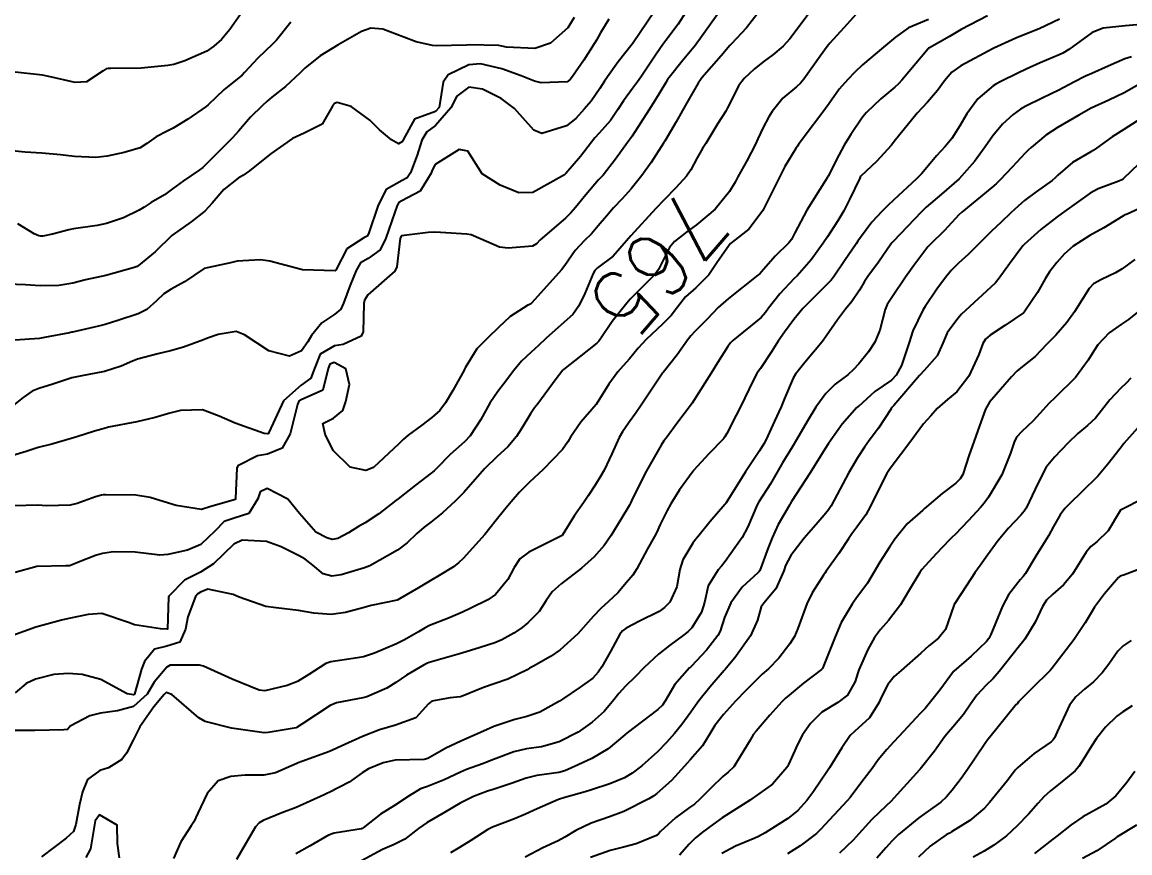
# Model space of a CAD drawing. Header units: metres. Extents: x 298520 to 308411, y 7433745 to 7450750.
# Drawn here: x 299700.8 to 299768.4, y 7449711.5 to 7449762.1 of the extents above; entities that cross this region are included whole.
import ezdxf
from ezdxf.enums import TextEntityAlignment as Align

# ---------------------------------------------------------------- set-up
doc = ezdxf.new("R2010")
doc.units = ezdxf.units.M
doc.header["$LTSCALE"] = 10
for name, color, linetype in [('Cotas', 45, 'Continuous'), ('Curvas de Nivel 1m', 11, 'Continuous'), ('Curvas de Nivel 5m', 15, 'Continuous')]:
    doc.layers.add(name, color=color, linetype=linetype)
doc.styles.add('Style-STANDARD', font='STANDARD.shx')

msp = doc.modelspace()

# ---------------------------------------------------------------- linework, layer by layer
at = {"layer": 'Curvas de Nivel 1m', "flags": 128}
for points, elevation in [([(299743.318, 7449762.732), (299742.096, 7449761.023), (299741.987, 7449760.858), (299741.908, 7449760.752), (299741.077, 7449759.766), (299740.284, 7449758.768), (299740.197, 7449758.643), (299740.068, 7449758.425), (299739.446, 7449757.385), (299739.059, 7449756.785), (299738.027, 7449755.2), (299737.865, 7449754.961), (299737.753, 7449754.803), (299737.029, 7449753.789), (299736.261, 7449752.817), (299736.133, 7449752.677), (299735.99, 7449752.518), (299735.2, 7449751.608), (299734.574, 7449750.834), (299734.295, 7449750.511), (299733.966, 7449750.197), (299732.432, 7449748.863), (299732.194, 7449748.622), (299731.947, 7449748.473), (299730.47, 7449748.36), (299729.946, 7449748.425), (299728.82, 7449748.907), (299728.209, 7449749.17), (299727.956, 7449749.212), (299726.343, 7449749.322), (299725.957, 7449749.337), (299725.592, 7449749.308), (299723.954, 7449749.113), (299723.881, 7449748.961), (299723.672, 7449747.219), (299723.556, 7449746.965), (299721.908, 7449745.516), (299721.709, 7449745.188), (299721.667, 7449744.992), (299721.616, 7449743.262), (299721.507, 7449742.994), (299720.406, 7449742.474), (299719.874, 7449742.393), (299718.996, 7449741.888), (299718.651, 7449741.022), (299718.439, 7449740.432), (299717.843, 7449739.995), (299716.767, 7449739.046), (299715.867, 7449737.113), (299715.851, 7449737.059), (299715.839, 7449737.033), (299715.812, 7449737.027), (299715.579, 7449737.062), (299713.819, 7449737.678), (299712.835, 7449738.107), (299711.827, 7449738.505), (299710.486, 7449738.463), (299709.825, 7449738.29), (299708.928, 7449738.033), (299707.819, 7449737.761), (299706.086, 7449737.446), (299705.815, 7449737.364), (299705.68, 7449737.316), (299705.244, 7449737.186), (299704.152, 7449736.853), (299703.806, 7449736.744), (299702.621, 7449736.397), (299701.797, 7449736.189), (299701.066, 7449735.965), (299699.788, 7449735.57)], 768), ([(299759.704, 7449762.536), (299758.104, 7449761.691), (299757.4, 7449761.267), (299756.171, 7449760.579), (299756.123, 7449760.549), (299756.092, 7449760.516), (299754.49, 7449758.604), (299754.291, 7449758.385), (299754.067, 7449758.183), (299753.201, 7449757.474), (299752.327, 7449756.627), (299752.194, 7449756.476), (299752.039, 7449756.283), (299751.367, 7449755.299), (299750.975, 7449754.64), (299750.635, 7449754.023), (299749.995, 7449752.757), (299749.957, 7449752.687), (299749.928, 7449752.651), (299749.833, 7449752.494), (299748.699, 7449750.669), (299747.959, 7449749.294), (299747.752, 7449748.885), (299747.591, 7449748.684), (299746.763, 7449747.869), (299745.926, 7449746.919), (299745.822, 7449746.803), (299745.705, 7449746.702), (299743.909, 7449745.294), (299743.291, 7449744.736), (299742.603, 7449744.036), (299741.888, 7449743.298), (299741.622, 7449743.016), (299741.421, 7449742.755), (299740.787, 7449741.843), (299739.92, 7449740.769), (299739.889, 7449740.733), (299739.852, 7449740.674), (299738.584, 7449738.789), (299738.275, 7449738.344), (299737.816, 7449737.683), (299737.451, 7449737.161), (299737.238, 7449736.806), (299736.786, 7449735.817), (299736.325, 7449734.815), (299736.13, 7449734.466), (299735.774, 7449733.894), (299735.349, 7449733.243), (299735.058, 7449732.827), (299734.527, 7449732.056), (299733.757, 7449730.84), (299733.733, 7449730.818), (299733.674, 7449730.783), (299731.722, 7449729.817), (299731.183, 7449729.411), (299730.836, 7449728.879), (299730.446, 7449728.142), (299729.696, 7449727.235), (299729.221, 7449726.897), (299728.199, 7449726.398), (299727.681, 7449726.156), (299726.821, 7449725.783), (299725.669, 7449725.333), (299725.406, 7449725.203), (299725, 7449724.947), (299724.144, 7449724.469), (299723.656, 7449724.222), (299722.318, 7449723.649), (299721.647, 7449723.43), (299721.279, 7449723.361), (299719.644, 7449723.127), (299719.338, 7449723.015), (299718.306, 7449722.356), (299717.626, 7449721.929), (299716.995, 7449721.674), (299715.617, 7449721.363), (299715.278, 7449721.404), (299713.628, 7449722.063), (299711.889, 7449722.856), (299711.64, 7449722.915), (299709.855, 7449722.913), (299709.638, 7449722.807), (299708.88, 7449721.882), (299708.444, 7449721.148), (299707.605, 7449720.402), (299706.641, 7449720.131), (299705.601, 7449719.993), (299704.956, 7449719.834), (299703.756, 7449719.198), (299703.68, 7449719.111), (299703.591, 7449718.99), (299703.356, 7449718.969), (299701.59, 7449718.939), (299699.91, 7449718.926)], 763), ([(299736.604, 7449762.319), (299736.1, 7449761.486), (299735.864, 7449761.054), (299735.727, 7449760.824), (299735.086, 7449759.827), (299734.4, 7449758.837), (299734.261, 7449758.648), (299734.068, 7449758.511), (299732.479, 7449758.451), (299732.068, 7449758.549), (299731.256, 7449758.878), (299730.077, 7449759.293), (299728.79, 7449759.613), (299728.079, 7449759.545), (299726.807, 7449758.929), (299726.513, 7449758.486), (299726.252, 7449756.937), (299726.041, 7449756.703), (299724.752, 7449756.237), (299724.07, 7449754.96), (299724.058, 7449754.924), (299724.022, 7449754.864), (299723.79, 7449754.733), (299723.351, 7449754.97), (299722.631, 7449755.583), (299722.035, 7449756.158), (299720.901, 7449757.001), (299720.046, 7449757.242), (299719.871, 7449757.186), (299719.754, 7449757.013), (299719.127, 7449755.924), (299718.026, 7449755.365), (299717.316, 7449755.041), (299716.014, 7449754.131), (299715.416, 7449753.659), (299714.689, 7449753.073), (299714.276, 7449752.8), (299713.996, 7449752.636), (299713.133, 7449751.946), (299712.417, 7449751.103), (299711.968, 7449750.61), (299711.124, 7449749.955), (299709.953, 7449749.13), (299708.938, 7449748.139), (299707.925, 7449747.293), (299707.834, 7449747.242), (299707.593, 7449747.155), (299705.918, 7449746.699), (299704.686, 7449746.422), (299703.913, 7449746.227), (299703.049, 7449746.075), (299701.915, 7449746.054), (299701.027, 7449746.123), (299699.917, 7449746.16)], 771), ([(299714.115, 7449762.583), (299713.5, 7449761.688), (299712.98, 7449761.091), (299712.511, 7449760.674), (299712.086, 7449760.385), (299710.748, 7449759.788), (299710.077, 7449759.569), (299709.717, 7449759.493), (299708.075, 7449759.347), (299706.225, 7449759.328), (299706.074, 7449759.326), (299705.952, 7449759.303), (299705.754, 7449759.183), (299704.741, 7449758.515), (299704.062, 7449758.458), (299702.456, 7449758.827), (299702.068, 7449758.904), (299700.203, 7449759.116)], 774), ([(299741.308, 7449762.758), (299740.843, 7449762.026), (299740.096, 7449761.032), (299739.897, 7449760.773), (299739.498, 7449760.189), (299738.555, 7449758.793), (299738.359, 7449758.505), (299738.062, 7449758.096), (299737.505, 7449757.352), (299737.156, 7449756.809), (299736.708, 7449756.142), (299736.028, 7449755.366), (299735.764, 7449755.085), (299735.548, 7449754.825), (299734.885, 7449753.956), (299733.994, 7449752.915), (299733.956, 7449752.878), (299733.902, 7449752.841), (299731.982, 7449751.763), (299731.122, 7449751.742), (299729.992, 7449752.195), (299728.887, 7449752.901), (299728.017, 7449754.274), (299727.484, 7449754.385), (299726.008, 7449753.46), (299725.83, 7449753.117), (299725.77, 7449752.942), (299725.099, 7449751.836), (299723.977, 7449751.246), (299723.796, 7449751.142), (299723.706, 7449750.964), (299723.564, 7449750.562), (299723.001, 7449748.974), (299722.671, 7449748.25), (299721.934, 7449747.73), (299721.47, 7449747.455), (299721.189, 7449746.997), (299720.822, 7449746.093), (299720.415, 7449745.005), (299720.261, 7449744.645), (299719.896, 7449744.336), (299719.103, 7449743.806), (299718.477, 7449743.024), (299718.253, 7449742.65), (299717.869, 7449742.094), (299717.139, 7449741.766), (299715.869, 7449742.104), (299714.378, 7449743.075), (299713.885, 7449743.276), (299712.78, 7449743.097), (299712.121, 7449742.864), (299711.878, 7449742.776), (299710.667, 7449742.326), (299709.867, 7449742.097), (299709.091, 7449741.911), (299707.86, 7449741.59), (299707.545, 7449741.467), (299706.861, 7449741.165), (299705.85, 7449740.844), (299704.463, 7449740.578), (299703.845, 7449740.445), (299702.695, 7449740.071), (299701.839, 7449739.799), (299701.437, 7449739.634), (299700.889, 7449739.239), (299700.287, 7449738.787)], 769), ([(299745.705, 7449762.704), (299745.016, 7449761.799), (299744.094, 7449760.82), (299744, 7449760.721), (299743.457, 7449760.1), (299742.289, 7449758.747), (299742.197, 7449758.622), (299742.068, 7449758.416), (299741.447, 7449757.361), (299741.102, 7449756.759), (299740.725, 7449756.074), (299740.024, 7449754.886), (299739.952, 7449754.771), (299739.193, 7449753.594), (299738.632, 7449752.79), (299737.985, 7449751.981), (299737.423, 7449751.361), (299736.905, 7449750.811), (299736.463, 7449750.32), (299735.962, 7449749.717), (299735.55, 7449749.231), (299735.128, 7449748.828), (299734.552, 7449748.226), (299733.93, 7449747.311), (299733.733, 7449747.036), (299733.568, 7449746.845), (299731.904, 7449745.012), (299731.827, 7449744.948), (299731.68, 7449744.872), (299730.592, 7449744.187), (299729.889, 7449743.518), (299729.254, 7449742.899), (299728.568, 7449742.214), (299727.855, 7449741.068), (299727.806, 7449740.968), (299727.787, 7449740.921), (299727.087, 7449739.68), (299726.644, 7449738.932), (299726.298, 7449738.463), (299725.819, 7449738.024), (299725.197, 7449737.561), (299724.377, 7449736.954), (299724.068, 7449736.69), (299723.798, 7449736.428), (299722.257, 7449734.983), (299721.781, 7449734.791), (299720.836, 7449734.999), (299719.793, 7449736.022), (299719.306, 7449737.015), (299719.159, 7449737.671), (299719.818, 7449737.992), (299720.377, 7449738.453), (299720.572, 7449739.003), (299720.795, 7449740.049), (299720.565, 7449741.003), (299719.859, 7449741.388), (299719.584, 7449741.286), (299719.497, 7449741.014), (299719.155, 7449739.702), (299717.834, 7449739.106), (299717.71, 7449739.032), (299717.612, 7449738.815), (299717.164, 7449737.04), (299716.691, 7449736.16), (299715.794, 7449735.8), (299715.171, 7449735.687), (299713.983, 7449735.078), (299713.922, 7449734.938), (299713.836, 7449733.079), (299713.812, 7449733.03), (299713.762, 7449733.008), (299712.28, 7449732.577), (299711.752, 7449732.412), (299710.222, 7449732.659), (299709.758, 7449732.812), (299708.628, 7449733.141), (299707.764, 7449733.288), (299705.896, 7449733.309), (299705.764, 7449733.303), (299705.656, 7449733.289), (299705.304, 7449733.185), (299704.173, 7449732.779), (299703.755, 7449732.674), (299702.33, 7449732.645), (299701.755, 7449732.69), (299700.363, 7449732.635)], 767), ([(299748.822, 7449762.669), (299748.103, 7449761.718), (299747.655, 7449761.127), (299747.25, 7449760.688), (299746.627, 7449760.155), (299746.083, 7449759.757), (299745.49, 7449759.295), (299744.864, 7449758.712), (299744.525, 7449758.257), (299744.052, 7449757.305), (299743.859, 7449756.91), (299743.746, 7449756.724), (299743.26, 7449755.957), (299742.532, 7449754.742), (299742.331, 7449754.433), (299742.01, 7449753.878), (299741.616, 7449753.137), (299741.354, 7449752.756), (299740.71, 7449752.038), (299739.978, 7449751.312), (299739.471, 7449750.778), (299737.956, 7449749.117), (299737.806, 7449748.95), (299737.689, 7449748.803), (299736.877, 7449747.873), (299735.928, 7449747.152), (299735.752, 7449746.995), (299735.648, 7449746.823), (299735.153, 7449745.585), (299734.779, 7449744.831), (299734.414, 7449744.319), (299733.893, 7449743.835), (299732.766, 7449742.857), (299732.315, 7449742.425), (299731.87, 7449742.024), (299731.276, 7449741.461), (299730.797, 7449740.881), (299730.399, 7449740.333), (299729.84, 7449739.613), (299729.361, 7449738.897), (299728.812, 7449737.911), (299728.16, 7449736.915), (299727.799, 7449736.537), (299726.939, 7449735.781), (299726.113, 7449734.937), (299725.949, 7449734.771), (299725.78, 7449734.633), (299724.824, 7449733.897), (299723.764, 7449733.076), (299723.623, 7449732.962), (299722.574, 7449732.154), (299721.742, 7449731.611), (299721.349, 7449731.384), (299720.722, 7449731), (299720.088, 7449730.647), (299719.729, 7449730.593), (299719.4, 7449730.685), (299718.736, 7449731.025), (299717.75, 7449732.171), (299717.028, 7449733.047), (299715.769, 7449733.689), (299715.345, 7449733.486), (299715.192, 7449733.066), (299714.642, 7449732.179), (299713.745, 7449731.898), (299713.138, 7449731.693), (299712.572, 7449731.097), (299711.725, 7449730.276), (299710.902, 7449729.937), (299709.718, 7449729.671), (299709.216, 7449729.637), (299707.72, 7449729.824), (299706.392, 7449729.842), (299705.718, 7449729.733), (299705.3, 7449729.602), (299704.262, 7449729.195), (299703.876, 7449729.034), (299703.711, 7449728.99), (299703.484, 7449728.976), (299701.71, 7449728.934), (299700.386, 7449728.564)], 766), ([(299756.11, 7449762.303), (299754.904, 7449761.793), (299754.099, 7449761.231), (299753.363, 7449760.611), (299752.082, 7449759.536), (299751.625, 7449759.087), (299751.19, 7449758.639), (299750.66, 7449758.048), (299750.051, 7449757.186), (299749.829, 7449756.87), (299749.661, 7449756.656), (299748.583, 7449755.227), (299748.182, 7449754.678), (299748.115, 7449754.585), (299748.019, 7449754.448), (299747.357, 7449753.332), (299747.015, 7449752.69), (299746.678, 7449752.001), (299746.028, 7449750.699), (299746.006, 7449750.666), (299745.972, 7449750.6), (299745.149, 7449749.52), (299744.132, 7449748.718), (299744.031, 7449748.64), (299743.95, 7449748.551), (299743.207, 7449747.457), (299742.72, 7449746.738), (299741.915, 7449745.936), (299741.285, 7449745.38), (299740.802, 7449744.761), (299740.411, 7449744.252), (299739.893, 7449743.731), (299738.888, 7449742.785), (299738.403, 7449742.264), (299737.865, 7449741.614), (299737.487, 7449741.175), (299737.166, 7449740.807), (299736.603, 7449740.055), (299735.833, 7449738.82), (299734.909, 7449737.737), (299734.276, 7449736.835), (299734.101, 7449736.536), (299733.795, 7449736.069), (299732.61, 7449734.858), (299731.775, 7449734.093), (299731.17, 7449733.475), (299730.658, 7449732.881), (299730.252, 7449732.388), (299729.746, 7449731.768), (299729.354, 7449731.28), (299729.041, 7449730.9), (299727.718, 7449729.425), (299727.461, 7449729.177), (299727.132, 7449728.926), (299726.256, 7449728.386), (299725.704, 7449728.064), (299724.999, 7449727.648), (299723.832, 7449726.959), (299723.745, 7449726.907), (299723.692, 7449726.886), (299722.114, 7449726.556), (299721.685, 7449726.447), (299720.555, 7449726.126), (299719.678, 7449726.01), (299718.61, 7449726.095), (299717.681, 7449726.253), (299716.316, 7449726.422), (299715.685, 7449726.508), (299714.053, 7449727.076), (299713.694, 7449727.229), (299712.141, 7449727.547), (299711.696, 7449727.372), (299711.532, 7449727.275), (299711.391, 7449727.113), (299710.918, 7449725.873), (299710.79, 7449725.119), (299710.448, 7449724.329), (299709.652, 7449724.082), (299708.896, 7449723.892), (299708.289, 7449723.144), (299708.106, 7449722.675), (299707.676, 7449721.159), (299707.612, 7449721.106), (299707.22, 7449721.164), (299705.626, 7449722.049), (299704.479, 7449722.343), (299703.635, 7449722.416), (299702.763, 7449722.342), (299701.631, 7449722.06), (299701.055, 7449721.81), (299700.397, 7449721.242)], 764), ([(299734.506, 7449762.439), (299734.103, 7449761.802), (299733.062, 7449760.855), (299732.09, 7449760.546), (299730.364, 7449760.613), (299730.091, 7449760.683), (299729.911, 7449760.712), (299728.091, 7449760.757), (299727.931, 7449760.752), (299726.091, 7449760.702), (299725.864, 7449760.716), (299724.851, 7449760.952), (299724.096, 7449761.23), (299722.831, 7449761.71), (299722.101, 7449761.769), (299721.517, 7449761.577), (299720.529, 7449761.006), (299720.09, 7449760.758), (299719.009, 7449760.096), (299718.076, 7449759.346), (299717.758, 7449759.035), (299716.886, 7449758.222), (299716.051, 7449757.573), (299715.776, 7449757.334), (299715.488, 7449757.066), (299714.761, 7449756.347), (299714.027, 7449755.496), (299713.652, 7449755.086), (299712.006, 7449753.448), (299711.833, 7449753.283), (299711.61, 7449753.114), (299710.655, 7449752.462), (299709.985, 7449751.968), (299709.495, 7449751.621), (299708.701, 7449751.143), (299708.257, 7449750.86), (299707.968, 7449750.677), (299707.01, 7449750.211), (299705.96, 7449749.867), (299705.402, 7449749.742), (299703.956, 7449749.531), (299703.676, 7449749.483), (299702.68, 7449749.213), (299702.079, 7449749.091), (299701.952, 7449749.083), (299701.833, 7449749.103), (299701.56, 7449749.226), (299700.555, 7449749.837)], 772), ([(299764.111, 7449762.321), (299762.869, 7449761.739), (299762.102, 7449761.431), (299761.449, 7449761.167), (299760.093, 7449760.553), (299760.051, 7449760.531), (299758.082, 7449759.484), (299757.548, 7449759.095), (299757.085, 7449758.57), (299756.655, 7449757.983), (299756.053, 7449757.264), (299755.722, 7449756.911), (299755.432, 7449756.589), (299754.025, 7449754.856), (299753.916, 7449754.719), (299753.827, 7449754.612), (299752.961, 7449753.668), (299751.995, 7449752.747), (299751.941, 7449752.683), (299751.917, 7449752.631), (299751.297, 7449751.319), (299750.959, 7449750.64), (299750.593, 7449750.018), (299749.957, 7449749.042), (299749.694, 7449748.654), (299748.958, 7449747.645), (299748.101, 7449746.677), (299747.921, 7449746.499), (299747.036, 7449745.564), (299746.36, 7449744.695), (299746.166, 7449744.432), (299745.897, 7449744.138), (299744.171, 7449742.726), (299744.027, 7449742.582), (299743.877, 7449742.357), (299743.243, 7449741.356), (299742.856, 7449740.74), (299742.471, 7449740.119), (299741.837, 7449739.126), (299741.688, 7449738.898), (299741.585, 7449738.752), (299740.825, 7449737.753), (299740.103, 7449736.767), (299739.973, 7449736.597), (299739.799, 7449736.344), (299738.912, 7449734.783), (299738.052, 7449733.082), (299737.926, 7449732.798), (299737.874, 7449732.686), (299737.758, 7449732.483), (299737.117, 7449731.431), (299736.729, 7449730.81), (299736.323, 7449730.218), (299735.72, 7449729.52), (299734.954, 7449728.831), (299733.703, 7449727.883), (299733.156, 7449727.398), (299732.796, 7449726.859), (299732.355, 7449726.191), (299731.672, 7449725.505), (299731.324, 7449725.217), (299730.826, 7449724.878), (299730.08, 7449724.465), (299729.657, 7449724.289), (299728.754, 7449724.004), (299727.65, 7449723.661), (299727.084, 7449723.49), (299725.644, 7449723.082), (299725.545, 7449723.04), (299725.355, 7449722.943), (299724.277, 7449722.31), (299723.626, 7449721.862), (299723.064, 7449721.526), (299721.843, 7449720.987), (299721.612, 7449720.924), (299719.999, 7449720.616), (299719.607, 7449720.46), (299717.887, 7449719.327), (299717.594, 7449719.129), (299717.529, 7449719.105), (299717.179, 7449719.044), (299715.835, 7449718.813), (299715.59, 7449718.802), (299713.593, 7449719.08), (299711.982, 7449719.489), (299711.599, 7449719.702), (299709.945, 7449721.127), (299709.615, 7449721.247), (299709.546, 7449721.199), (299709.493, 7449721.132), (299708.85, 7449720.386), (299708, 7449719.154), (299707.585, 7449718.35), (299707.184, 7449717.557), (299706.893, 7449717.167), (299706.078, 7449716.662), (299705.563, 7449716.499), (299704.798, 7449715.943), (299704.495, 7449715.19), (299704.311, 7449714.417), (299704.086, 7449713.194), (299703.943, 7449712.771), (299703.515, 7449712.364), (299702.008, 7449711.222)], 762), ([(299717.212, 7449762.152), (299716.337, 7449761.056), (299716.09, 7449760.797), (299715.207, 7449759.944), (299714.385, 7449759.077), (299714.235, 7449758.914), (299714.068, 7449758.778), (299713.127, 7449758.019), (299712.162, 7449757.108), (299712.042, 7449757.005), (299710.923, 7449756.232), (299710.028, 7449755.671), (299709.668, 7449755.492), (299708.997, 7449755.14), (299708.423, 7449754.741), (299708.016, 7449754.48), (299707.04, 7449754.192), (299706.011, 7449753.98), (299705.311, 7449753.886), (299704.011, 7449753.958), (299703.161, 7449754.059), (299702.012, 7449754.144), (299700.997, 7449754.22), (299700.013, 7449754.307)], 773), ([(299769.753, 7449762.059), (299768.108, 7449761.93), (299766.772, 7449761.788), (299766.103, 7449761.514), (299764.685, 7449760.481), (299764.313, 7449760.264), (299764.088, 7449760.158), (299762.922, 7449759.66), (299762.081, 7449759.276), (299761.567, 7449759.026), (299760.525, 7449758.525), (299760.231, 7449758.368), (299760.069, 7449758.271), (299759.124, 7449757.477), (299758.458, 7449756.554), (299758.036, 7449755.822), (299757.537, 7449755.056), (299757.141, 7449754.569), (299756.605, 7449753.984), (299756.003, 7449753.275), (299755.686, 7449752.896), (299755.382, 7449752.589), (299753.98, 7449751.294), (299753.63, 7449750.96), (299753.292, 7449750.617), (299752.653, 7449749.936), (299751.957, 7449749.012), (299751.807, 7449748.779), (299751.71, 7449748.632), (299750.988, 7449747.589), (299750.357, 7449746.646), (299750.171, 7449746.397), (299749.918, 7449746.139), (299748.44, 7449744.672), (299747.896, 7449744.014), (299747.337, 7449743.237), (299746.953, 7449742.689), (299746.527, 7449742.039), (299745.858, 7449741.017), (299745.723, 7449740.834), (299745.636, 7449740.703), (299745.423, 7449740.28), (299744.663, 7449738.718), (299744.375, 7449738.172), (299743.808, 7449737.048), (299743.69, 7449736.846), (299743.598, 7449736.732), (299742.717, 7449735.817), (299741.783, 7449734.795), (299741.763, 7449734.77), (299741.748, 7449734.75), (299740.92, 7449733.61), (299740.399, 7449732.764), (299740.17, 7449732.353), (299739.744, 7449731.493), (299739.511, 7449730.999), (299739.395, 7449730.775), (299738.967, 7449730.023), (299738.325, 7449728.791), (299738.081, 7449728.421), (299737.7, 7449727.97), (299737.156, 7449727.341), (299736.602, 7449726.811), (299736.115, 7449726.379), (299735.674, 7449725.905), (299734.711, 7449724.834), (299733.653, 7449723.86), (299733.058, 7449723.447), (299732.009, 7449722.866), (299731.778, 7449722.731), (299731.64, 7449722.645), (299730.454, 7449722.059), (299729.626, 7449721.784), (299728.957, 7449721.566), (299727.614, 7449721.006), (299727.542, 7449720.992), (299726.938, 7449720.927), (299725.816, 7449720.733), (299725.609, 7449720.553), (299724.832, 7449719.717), (299723.596, 7449719.266), (299722.631, 7449718.974), (299721.589, 7449718.574), (299720.497, 7449718.087), (299719.579, 7449717.652), (299717.875, 7449717.035), (299717.651, 7449716.959), (299717.571, 7449716.927), (299716.272, 7449716.343), (299715.56, 7449716.214), (299714.422, 7449716.209), (299713.559, 7449716.138), (299712.773, 7449715.873), (299712.109, 7449715.102), (299711.531, 7449713.883), (299711.284, 7449713.354), (299711.122, 7449713.114), (299710.496, 7449712.137), (299710.045, 7449711.125)], 761), ([(299769.098, 7449758.424), (299768.057, 7449757.827), (299767.123, 7449757.378), (299766.047, 7449756.89), (299765.28, 7449756.471), (299764.035, 7449755.732), (299763.281, 7449755.247), (299762.385, 7449754.506), (299762.198, 7449754.33), (299762.017, 7449754.146), (299761.219, 7449753.303), (299760.487, 7449752.525), (299760.236, 7449752.282), (299759.988, 7449752.068), (299758.142, 7449750.557), (299757.971, 7449750.395), (299757.089, 7449749.441), (299756.211, 7449748.577), (299756.083, 7449748.447), (299755.948, 7449748.282), (299755.216, 7449747.309), (299754.708, 7449746.598), (299753.911, 7449745.402), (299753.603, 7449744.916), (299753.472, 7449744.614), (299753.138, 7449743.364), (299752.832, 7449742.62), (299752.457, 7449742.034), (299751.86, 7449741.299), (299751.542, 7449740.947), (299751.187, 7449740.637), (299750.43, 7449740.061), (299749.841, 7449739.484), (299749.234, 7449738.659), (299748.703, 7449737.783), (299748.071, 7449736.676), (299747.798, 7449736.229), (299747.215, 7449735.26), (299746.89, 7449734.689), (299746.481, 7449733.987), (299745.765, 7449732.879), (299745.668, 7449732.701), (299745.095, 7449731.357), (299744.745, 7449730.715), (299743.718, 7449729.253), (299743.485, 7449728.963), (299743.279, 7449728.734), (299742.678, 7449727.76), (299742.45, 7449726.742), (299742.275, 7449726.146), (299741.667, 7449725.204), (299741.446, 7449724.971), (299741.168, 7449724.755), (299740.304, 7449724.116), (299739.651, 7449723.597), (299738.773, 7449722.783), (299738.218, 7449722.207), (299737.626, 7449721.644), (299737.221, 7449721.202), (299736.921, 7449720.807), (299736.32, 7449720.099), (299735.599, 7449719.44), (299734.738, 7449718.833), (299733.587, 7449718.239), (299732.503, 7449717.941), (299731.582, 7449717.807), (299730.826, 7449717.632), (299729.576, 7449717.16), (299728.915, 7449716.9), (299727.932, 7449716.55), (299727.565, 7449716.399), (299726.572, 7449715.916), (299725.552, 7449715.519), (299725.123, 7449715.371), (299724.427, 7449714.957), (299723.537, 7449714.367), (299722.677, 7449713.833), (299721.622, 7449712.989), (299721.561, 7449712.951), (299721.522, 7449712.938), (299719.849, 7449712.675), (299719.518, 7449712.556), (299718.393, 7449711.908), (299717.507, 7449711.416)], 759), ([(299769.338, 7449756.421), (299768.034, 7449755.594), (299767.325, 7449755.152), (299766.364, 7449754.457), (299766.166, 7449754.313), (299766.019, 7449754.232), (299764.895, 7449753.591), (299763.998, 7449752.806), (299763.84, 7449752.647), (299763.657, 7449752.493), (299762.687, 7449751.802), (299761.98, 7449751.264), (299761.575, 7449750.916), (299761.145, 7449750.518), (299760.547, 7449749.945), (299759.962, 7449749.388), (299759.097, 7449748.543), (299758.525, 7449747.97), (299757.936, 7449747.434), (299757.496, 7449746.998), (299757.142, 7449746.568), (299756.631, 7449745.858), (299755.905, 7449744.798), (299755.767, 7449744.582), (299755.165, 7449743.309), (299754.931, 7449742.594), (299754.463, 7449741.205), (299754.15, 7449740.606), (299753.85, 7449740.302), (299752.845, 7449739.618), (299751.834, 7449738.707), (299751.794, 7449738.67), (299751.752, 7449738.631), (299750.839, 7449737.618), (299750.146, 7449736.647), (299750.014, 7449736.435), (299749.797, 7449736.09), (299748.892, 7449734.663), (299747.765, 7449732.907), (299747.677, 7449732.768), (299747.627, 7449732.681), (299746.936, 7449731.497), (299746.579, 7449730.692), (299746.343, 7449730.078), (299745.818, 7449728.699), (299745.783, 7449728.628), (299745.711, 7449728.555), (299744.741, 7449727.67), (299744.046, 7449726.725), (299743.674, 7449725.825), (299743.4, 7449724.998), (299743.266, 7449724.734), (299742.562, 7449723.833), (299741.644, 7449722.845), (299741.592, 7449722.802), (299741.534, 7449722.751), (299740.643, 7449721.745), (299740.06, 7449720.766), (299739.887, 7449720.49), (299739.607, 7449720.21), (299737.741, 7449718.798), (299737.592, 7449718.668), (299736.58, 7449717.813), (299735.577, 7449717.233), (299734.742, 7449716.832), (299733.936, 7449716.476), (299733.566, 7449716.381), (299732.227, 7449716.2), (299731.56, 7449716.032), (299730.706, 7449715.728), (299729.55, 7449715.344), (299729.211, 7449715.233), (299728.358, 7449714.908), (299727.539, 7449714.493), (299726.555, 7449713.907), (299725.527, 7449713.326), (299725, 7449712.948), (299724.165, 7449712.309), (299723.508, 7449711.991), (299722.803, 7449711.677), (299721.524, 7449710.99)], 758), ([(299768.945, 7449753.495), (299767.995, 7449752.583), (299767.914, 7449752.521), (299767.735, 7449752.443), (299766.469, 7449751.974), (299765.985, 7449751.711), (299764.273, 7449750.486), (299763.971, 7449750.267), (299762.971, 7449749.491), (299761.954, 7449748.59), (299761.913, 7449748.551), (299761.877, 7449748.511), (299761.061, 7449747.394), (299760.423, 7449746.525), (299760.193, 7449746.254), (299759.917, 7449745.988), (299758.362, 7449744.553), (299758.13, 7449744.326), (299757.895, 7449744.059), (299757.258, 7449743.19), (299756.98, 7449742.569), (299756.65, 7449741.787), (299755.856, 7449740.893), (299755.571, 7449740.584), (299753.992, 7449738.765), (299753.862, 7449738.61), (299753.847, 7449738.595), (299753.832, 7449738.564), (299753.061, 7449737.371), (299752.494, 7449736.623), (299752.203, 7449736.222), (299751.792, 7449735.567), (299751.438, 7449734.982), (299751.238, 7449734.635), (299750.735, 7449733.679), (299750.182, 7449732.646), (299750.012, 7449732.394), (299749.754, 7449732.071), (299749.093, 7449731.309), (299748.529, 7449730.668), (299747.722, 7449729.619), (299747.393, 7449729.006), (299747.28, 7449728.684), (299746.807, 7449727.579), (299746.065, 7449726.696), (299745.907, 7449726.472), (299745.673, 7449725.662), (299745.25, 7449724.706), (299744.295, 7449723.366), (299743.762, 7449722.728), (299743.705, 7449722.666), (299743.641, 7449722.595), (299742.777, 7449721.587), (299742.098, 7449720.745), (299741.89, 7449720.467), (299741.606, 7449720.054), (299741.061, 7449719.293), (299740.627, 7449718.76), (299740.139, 7449718.213), (299739.582, 7449717.641), (299738.625, 7449716.784), (299738.036, 7449716.323), (299737.562, 7449716.047), (299736.675, 7449715.69), (299735.55, 7449715.318), (299735.173, 7449715.201), (299733.928, 7449714.844), (299733.542, 7449714.717), (299732.25, 7449714.149), (299731.532, 7449713.825), (299730.864, 7449713.542), (299729.524, 7449713.035), (299729.239, 7449712.894), (299728.198, 7449712.224), (299727.506, 7449711.799), (299726.956, 7449711.47)], 757), ([(299769.427, 7449750.977), (299768.23, 7449750.437), (299768.05, 7449750.362), (299767.972, 7449750.315), (299766.811, 7449749.605), (299765.96, 7449749.137), (299764.949, 7449748.475), (299764.42, 7449748.008), (299763.938, 7449747.476), (299763.501, 7449746.923), (299763.231, 7449746.497), (299762.762, 7449745.654), (299761.995, 7449744.509), (299761.952, 7449744.459), (299761.902, 7449744.418), (299760.777, 7449743.633), (299759.881, 7449743.044), (299759.602, 7449742.81), (299759.422, 7449742.537), (299759.188, 7449741.862), (299758.581, 7449740.549), (299757.843, 7449739.587), (299757.282, 7449739.122), (299756.646, 7449738.572), (299756.264, 7449738.138), (299755.819, 7449737.645), (299755.354, 7449737.042), (299755.031, 7449736.592), (299753.786, 7449734.928), (299753.654, 7449734.742), (299753.579, 7449734.612), (299752.97, 7449733.419), (299752.579, 7449732.622), (299752.282, 7449732.097), (299751.743, 7449731.335), (299751.438, 7449730.932), (299751.235, 7449730.635), (299750.64, 7449729.724), (299749.867, 7449728.648), (299749.801, 7449728.559), (299749.709, 7449728.421), (299749.018, 7449727.335), (299748.699, 7449726.665), (299748.149, 7449725.154), (299747.939, 7449724.676), (299747.658, 7449724.215), (299746.992, 7449723.344), (299746.359, 7449722.693), (299745.972, 7449722.362), (299745.633, 7449722.049), (299744.962, 7449721.37), (299744.338, 7449720.719), (299743.605, 7449719.905), (299743.087, 7449719.246), (299742.783, 7449718.738), (299742.335, 7449717.993), (299741.577, 7449717.143), (299741.383, 7449716.944), (299741.222, 7449716.754), (299740.444, 7449715.877), (299739.548, 7449715.09), (299739.36, 7449714.958), (299739.06, 7449714.777), (299737.535, 7449714.004), (299736.663, 7449713.677), (299735.528, 7449713.286), (299734.606, 7449712.834), (299733.935, 7449712.425), (299733.513, 7449712.201), (299732.594, 7449711.772), (299731.498, 7449711.206)], 756), ([(299768.835, 7449744.431), (299768.324, 7449744.008), (299767.892, 7449743.73), (299767.137, 7449743.195), (299766.44, 7449742.454), (299766.213, 7449742.113), (299765.864, 7449741.532), (299765.073, 7449740.472), (299763.841, 7449739.252), (299763.448, 7449738.883), (299763.108, 7449738.497), (299762.506, 7449737.82), (299761.813, 7449737.179), (299761.488, 7449736.834), (299761.334, 7449736.517), (299761.12, 7449735.844), (299760.583, 7449734.528), (299759.769, 7449733.16), (299759.506, 7449732.802), (299759.288, 7449732.545), (299758.557, 7449731.746), (299757.738, 7449730.89), (299757.568, 7449730.729), (299757.4, 7449730.563), (299756.591, 7449729.705), (299755.715, 7449728.75), (299755.583, 7449728.582), (299754.884, 7449727.403), (299754.411, 7449726.599), (299753.673, 7449725.638), (299753.186, 7449725.097), (299752.825, 7449724.618), (299752.405, 7449723.873), (299751.87, 7449722.628), (299751.807, 7449722.461), (299751.632, 7449721.932), (299751.165, 7449721.091), (299750.581, 7449720.645), (299749.607, 7449720.044), (299748.91, 7449719.357), (299748.429, 7449718.672), (299748.142, 7449718.12), (299747.575, 7449716.866), (299747.513, 7449716.741), (299747.48, 7449716.681), (299746.592, 7449715.655), (299745.546, 7449714.906), (299745.424, 7449714.823), (299745.249, 7449714.704), (299743.532, 7449713.602), (299743.02, 7449713.243), (299742.329, 7449712.742), (299741.888, 7449712.376), (299741.512, 7449711.993), (299740.92, 7449711.338)], 754), ([(299768.451, 7449740.434), (299768.165, 7449740.121), (299767.847, 7449739.822), (299767.176, 7449739.11), (299766.668, 7449738.452), (299766.297, 7449737.984), (299765.819, 7449737.535), (299765.234, 7449737.046), (299764.64, 7449736.477), (299763.794, 7449735.606), (299763.292, 7449734.991), (299763.025, 7449734.498), (299762.617, 7449733.659), (299762.064, 7449732.507), (299761.954, 7449732.314), (299761.756, 7449732.072), (299760.998, 7449731.268), (299760.372, 7449730.53), (299759.724, 7449729.632), (299759.266, 7449728.996), (299758.936, 7449728.548), (299758.444, 7449727.81), (299757.684, 7449726.613), (299757.662, 7449726.582), (299757.651, 7449726.56), (299757.144, 7449725.089), (299756.733, 7449724.569), (299756.137, 7449724.096), (299755.654, 7449723.663), (299754.453, 7449722.598), (299754.012, 7449722.23), (299753.63, 7449721.75), (299753.245, 7449720.988), (299753.086, 7449720.615), (299752.524, 7449719.701), (299751.595, 7449718.872), (299751.33, 7449718.634), (299750.829, 7449717.885), (299750.069, 7449716.653), (299749.869, 7449716.355), (299749.562, 7449715.914), (299749.053, 7449715.163), (299748.7, 7449714.668), (299748.146, 7449714.065), (299747.532, 7449713.571), (299746.99, 7449713.223), (299746.151, 7449712.694), (299745.751, 7449712.466), (299745.518, 7449712.36), (299744.35, 7449711.877), (299743.503, 7449711.426)], 753), ([(299768.868, 7449737.378), (299768.041, 7449736.438), (299767.93, 7449736.31), (299767.8, 7449736.137), (299767.061, 7449735.176), (299766.455, 7449734.453), (299766.115, 7449734.121), (299765.776, 7449733.808), (299764.441, 7449732.48), (299764.141, 7449732.101), (299763.746, 7449731.386), (299763.43, 7449730.801), (299763.241, 7449730.495), (299762.661, 7449729.563), (299762.025, 7449728.507), (299761.889, 7449728.329), (299761.707, 7449728.12), (299760.993, 7449727.221), (299760.621, 7449726.526), (299759.92, 7449724.79), (299759.791, 7449724.538), (299759.661, 7449724.373), (299758.725, 7449723.477), (299757.668, 7449722.56), (299757.658, 7449722.544), (299757.642, 7449722.529), (299756.805, 7449721.389), (299756.151, 7449720.575), (299755.902, 7449720.285), (299755.607, 7449719.965), (299754.323, 7449718.599), (299753.976, 7449718.215), (299753.58, 7449717.77), (299753.05, 7449717.136), (299752.668, 7449716.619), (299752.198, 7449715.989), (299751.551, 7449715.154), (299751.326, 7449714.854), (299751.147, 7449714.636), (299749.525, 7449712.893), (299749.406, 7449712.779), (299749.278, 7449712.662), (299748.276, 7449711.907), (299747.504, 7449711.41)], 752), ([(299769.147, 7449733.041), (299767.943, 7449732.438), (299767.83, 7449732.371), (299767.76, 7449732.265), (299767.079, 7449731.111), (299766.385, 7449730.453), (299766.019, 7449730.168), (299765.726, 7449729.812), (299764.892, 7449728.472), (299764.355, 7449727.829), (299763.694, 7449727.248), (299763.305, 7449726.877), (299763.061, 7449726.496), (299762.621, 7449725.553), (299761.996, 7449724.507), (299761.845, 7449724.324), (299761.659, 7449724.104), (299760.422, 7449722.528), (299760.06, 7449722.11), (299759.63, 7449721.691), (299759.069, 7449721.098), (299758.686, 7449720.549), (299758.256, 7449719.904), (299757.599, 7449719.13), (299757.326, 7449718.833), (299757.115, 7449718.565), (299756.478, 7449717.672), (299755.597, 7449716.58), (299755.58, 7449716.563), (299755.563, 7449716.541), (299753.811, 7449714.606), (299753.54, 7449714.345), (299752.653, 7449713.498), (299751.856, 7449712.627), (299751.699, 7449712.449), (299751.517, 7449712.238), (299750.686, 7449711.461)], 751), ([(299768.475, 7449724.432), (299767.989, 7449724.107), (299767.656, 7449723.767), (299767.111, 7449722.983), (299766.702, 7449722.449), (299766.178, 7449721.911), (299765.628, 7449721.452), (299765.103, 7449720.986), (299764.71, 7449720.474), (299763.97, 7449718.858), (299763.802, 7449718.487), (299763.721, 7449718.359), (299763.589, 7449718.24), (299762.554, 7449717.525), (299761.566, 7449716.686), (299761.479, 7449716.596), (299761.409, 7449716.512), (299760.932, 7449715.894), (299759.842, 7449714.536), (299759.54, 7449714.204), (299758.643, 7449713.437), (299757.525, 7449712.753), (299757.404, 7449712.682), (299757.202, 7449712.563), (299756.208, 7449711.878), (299755.502, 7449711.216)], 749), ([(299768.539, 7449720.431), (299767.969, 7449720.076), (299767.607, 7449719.801), (299766.91, 7449719.137), (299766.363, 7449718.452), (299766.057, 7449717.984), (299765.574, 7449717.178), (299765.295, 7449716.745), (299765.059, 7449716.475), (299764.239, 7449715.8), (299763.551, 7449715.249), (299763.152, 7449714.888), (299762.8, 7449714.497), (299762.207, 7449713.833), (299761.529, 7449713.122), (299760.871, 7449712.52), (299760.101, 7449711.944), (299759.508, 7449711.568), (299758.847, 7449711.203)], 748), ([(299768.703, 7449716.429), (299768.22, 7449715.77), (299767.548, 7449714.947), (299766.926, 7449714.449), (299765.535, 7449713.678), (299764.818, 7449713.189), (299763.953, 7449712.486), (299763.707, 7449712.302), (299763.518, 7449712.155), (299762.583, 7449711.423)], 747), ([(299706.762, 7449711.167), (299706.631, 7449712.05), (299706.614, 7449713.169), (299705.529, 7449713.786), (299705.274, 7449713.434), (299705.229, 7449713.183), (299704.981, 7449711.712), (299704.708, 7449711.188)], 761), ([(299768.798, 7449713.159), (299767.619, 7449712.439), (299767.561, 7449712.401), (299767.522, 7449712.374), (299766.378, 7449711.589), (299765.503, 7449711.134)], 746)]:
    msp.add_lwpolyline(points, dxfattribs=dict(at, elevation=elevation))
at = {"layer": 'Curvas de Nivel 5m', "flags": 128}
for points, elevation in [([(299751.701, 7449762.634), (299750.956, 7449761.79), (299750.095, 7449760.856), (299749.926, 7449760.653), (299749.506, 7449760.078), (299748.502, 7449758.674), (299748.314, 7449758.432), (299748.066, 7449758.2), (299747.231, 7449757.512), (299746.568, 7449756.695), (299746.373, 7449756.364), (299746.033, 7449755.71), (299745.707, 7449755.022), (299745.556, 7449754.705), (299745.032, 7449753.685), (299744.488, 7449752.715), (299744.314, 7449752.392), (299743.984, 7449751.815), (299743.093, 7449750.733), (299741.963, 7449749.779), (299741.364, 7449749.351), (299740.619, 7449748.763), (299740.318, 7449748.395), (299739.936, 7449747.623), (299739.642, 7449747.06), (299739.429, 7449746.777), (299737.907, 7449745.243), (299737.704, 7449745.003), (299737.546, 7449744.804), (299736.82, 7449743.884), (299736.111, 7449742.818), (299736.012, 7449742.687), (299735.879, 7449742.561), (299734.9, 7449741.797), (299733.855, 7449740.958), (299733.793, 7449740.902), (299733.737, 7449740.842), (299733.394, 7449740.392), (299732.274, 7449738.863), (299732.083, 7449738.612), (299731.824, 7449738.252), (299731.3, 7449737.386), (299730.989, 7449736.878), (299730.446, 7449736.234), (299729.791, 7449735.65), (299729.025, 7449734.901), (299727.768, 7449733.454), (299727.504, 7449733.185), (299727.23, 7449732.925), (299726.469, 7449732.216), (299725.743, 7449731.641), (299725.347, 7449731.336), (299724.906, 7449730.948), (299724.299, 7449730.383), (299723.723, 7449729.939), (299722.024, 7449728.985), (299721.712, 7449728.857), (299720.279, 7449728.433), (299719.706, 7449728.346), (299719.175, 7449728.486), (299718.558, 7449729.027), (299718.077, 7449729.395), (299717.718, 7449729.589), (299716.629, 7449730.146), (299715.727, 7449730.455), (299714.249, 7449730.554), (299713.725, 7449730.312), (299712.488, 7449729.098), (299711.708, 7449728.604), (299710.725, 7449728.097), (299709.778, 7449727.129), (299709.758, 7449727.063), (299709.684, 7449725.13), (299709.678, 7449725.115), (299709.663, 7449725.11), (299709.253, 7449725.134), (299707.667, 7449725.39), (299707.305, 7449725.519), (299705.676, 7449726.065), (299704.843, 7449726.021), (299703.671, 7449725.758), (299703.214, 7449725.663), (299701.663, 7449725.23), (299700.193, 7449724.709)], 765), ([(299739.372, 7449762.781), (299738.094, 7449760.875), (299738.064, 7449760.83), (299738.042, 7449760.801), (299737.175, 7449759.716), (299736.532, 7449758.815), (299736.348, 7449758.538), (299736.062, 7449758.095), (299735.541, 7449757.335), (299735.115, 7449756.829), (299734.601, 7449756.271), (299734.033, 7449755.814), (299732.522, 7449755.357), (299732.03, 7449755.56), (299730.857, 7449756.882), (299730.052, 7449757.491), (299728.908, 7449758.053), (299728.062, 7449758.181), (299727.342, 7449757.632), (299726.963, 7449756.926), (299726.032, 7449755.841), (299725.512, 7449755.461), (299725.209, 7449754.948), (299724.925, 7449754.04), (299724.504, 7449752.955), (299724.303, 7449752.652), (299723.996, 7449752.486), (299723.03, 7449751.932), (299722.548, 7449750.981), (299721.955, 7449749.243), (299721.863, 7449749.081), (299721.656, 7449748.993), (299720.633, 7449748.312), (299719.948, 7449747.01), (299719.942, 7449746.991), (299719.923, 7449746.971), (299717.923, 7449747.03), (299715.931, 7449747.571), (299715.356, 7449747.642), (299713.93, 7449747.564), (299713.541, 7449747.473), (299711.923, 7449747.11), (299710.733, 7449746.304), (299709.91, 7449745.856), (299709.471, 7449745.571), (299709.015, 7449745.139), (299708.431, 7449744.611), (299707.895, 7449744.352), (299706.665, 7449743.942), (299705.888, 7449743.701), (299705.477, 7449743.594), (299703.883, 7449743.232), (299703.858, 7449743.225), (299703.709, 7449743.202), (299702.19, 7449742.905), (299701.877, 7449742.851), (299700.365, 7449742.756)], 770), ([(299768.495, 7449760.026), (299768.085, 7449759.904), (299767.069, 7449759.459), (299766.071, 7449759.023), (299765.692, 7449758.842), (299764.978, 7449758.476), (299764.058, 7449758.002), (299763.058, 7449757.5), (299762.05, 7449757.011), (299761.729, 7449756.831), (299761.285, 7449756.518), (299760.632, 7449755.929), (299760.03, 7449755.205), (299759.58, 7449754.537), (299758.92, 7449753.636), (299757.993, 7449752.584), (299756.905, 7449751.649), (299755.976, 7449750.855), (299755.685, 7449750.584), (299753.954, 7449748.764), (299753.881, 7449748.683), (299753.823, 7449748.611), (299753.055, 7449747.5), (299752.417, 7449746.625), (299752.217, 7449746.33), (299751.915, 7449745.805), (299751.439, 7449745.103), (299751.053, 7449744.639), (299750.555, 7449743.981), (299749.878, 7449742.981), (299749.628, 7449742.654), (299748.577, 7449741.386), (299747.999, 7449740.678), (299747.85, 7449740.435), (299747.33, 7449739.193), (299747.123, 7449738.687), (299746.71, 7449737.8), (299746.204, 7449736.696), (299746.066, 7449736.431), (299745.796, 7449735.996), (299744.948, 7449734.713), (299743.764, 7449732.822), (299743.725, 7449732.769), (299743.69, 7449732.731), (299742.796, 7449731.691), (299742.036, 7449730.747), (299741.898, 7449730.581), (299741.729, 7449730.36), (299741.119, 7449729.356), (299740.941, 7449728.758), (299740.764, 7449727.692), (299740.332, 7449726.764), (299740.011, 7449726.435), (299739.677, 7449726.204), (299738.488, 7449725.605), (299737.667, 7449725.177), (299737.45, 7449725.017), (299737.284, 7449724.804), (299736.707, 7449723.755), (299736.189, 7449722.815), (299735.969, 7449722.486), (299735.633, 7449722.138), (299734.869, 7449721.586), (299733.784, 7449720.847), (299733.612, 7449720.734), (299732.408, 7449720.059), (299731.602, 7449719.78), (299730.881, 7449719.597), (299729.596, 7449719.184), (299728.956, 7449718.9), (299727.587, 7449718.285), (299726.662, 7449717.849), (299725.576, 7449717.232), (299725.35, 7449717.168), (299723.575, 7449717.122), (299722.846, 7449716.971), (299721.957, 7449716.596), (299721.563, 7449716.351), (299720.761, 7449715.792), (299719.545, 7449715.161), (299719.444, 7449715.112), (299719.246, 7449715.014), (299717.535, 7449714.244), (299716.67, 7449713.911), (299715.527, 7449713.45), (299715.28, 7449713.308), (299715.06, 7449713.065), (299714.493, 7449712.09), (299713.902, 7449711.076)], 760), ([(299768.707, 7449747.667), (299767.933, 7449747.094), (299767.526, 7449746.847), (299766.673, 7449746.452), (299766.188, 7449746.19), (299765.917, 7449745.899), (299765.026, 7449744.473), (299764.553, 7449743.82), (299763.881, 7449743.049), (299763.602, 7449742.767), (299763.336, 7449742.495), (299762.613, 7449741.755), (299761.859, 7449741.136), (299761.512, 7449740.857), (299761.171, 7449740.517), (299759.837, 7449738.956), (299759.593, 7449738.542), (299759.123, 7449737.237), (299758.876, 7449736.549), (299758.595, 7449735.752), (299758.204, 7449734.556), (299758.049, 7449734.289), (299757.778, 7449734.019), (299756.954, 7449733.385), (299755.984, 7449732.578), (299755.868, 7449732.472), (299755.76, 7449732.386), (299754.805, 7449731.536), (299754.054, 7449730.605), (299753.728, 7449730.123), (299753.138, 7449729.197), (299752.803, 7449728.619), (299752.393, 7449727.933), (299751.688, 7449726.965), (299751.546, 7449726.771), (299751.452, 7449726.632), (299750.796, 7449725.515), (299750.416, 7449724.642), (299749.644, 7449722.723), (299749.593, 7449722.66), (299748.489, 7449721.813), (299747.619, 7449721.086), (299747.4, 7449720.898), (299747.173, 7449720.684), (299746.435, 7449719.862), (299745.595, 7449718.886), (299745.448, 7449718.702), (299745.228, 7449718.344), (299744.232, 7449716.72), (299743.9, 7449716.393), (299743.564, 7449716.122), (299742.848, 7449715.442), (299742.172, 7449714.744), (299741.837, 7449714.45), (299741.538, 7449714.244), (299740.676, 7449713.614), (299739.77, 7449712.768), (299739.649, 7449712.64), (299739.519, 7449712.535), (299738.284, 7449712.015), (299737.508, 7449711.82), (299736.698, 7449711.615), (299735.498, 7449711.191)], 755), ([(299769.256, 7449728.887), (299768.066, 7449728.436), (299767.807, 7449728.343), (299767.71, 7449728.271), (299766.862, 7449727.282), (299766.244, 7449726.454), (299766.029, 7449726.107), (299765.673, 7449725.509), (299764.981, 7449724.47), (299763.645, 7449722.717), (299763.539, 7449722.596), (299763.439, 7449722.492), (299762.525, 7449721.606), (299761.615, 7449720.675), (299761.536, 7449720.589), (299761.466, 7449720.512), (299760.865, 7449719.781), (299759.861, 7449718.536), (299759.739, 7449718.39), (299759.588, 7449718.192), (299758.926, 7449717.194), (299758.501, 7449716.551), (299758.112, 7449716), (299757.55, 7449715.293), (299757.213, 7449714.896), (299756.875, 7449714.567), (299756.103, 7449714.009), (299755.533, 7449713.613), (299754.29, 7449712.598), (299753.906, 7449712.215), (299753.51, 7449711.769), (299752.965, 7449711.151)], 750)]:
    msp.add_lwpolyline(points, dxfattribs=dict(at, elevation=elevation))

# ---------------------------------------------------------------- texts
at = {"layer": 'Cotas', "style": 'Style-STANDARD'}
msp.add_text('765', height=4, rotation=228.88963, dxfattribs=at).set_placement((299739.643, 7449747.388, 765), align=Align.MIDDLE_CENTER)

doc.saveas('drawing.dxf')
